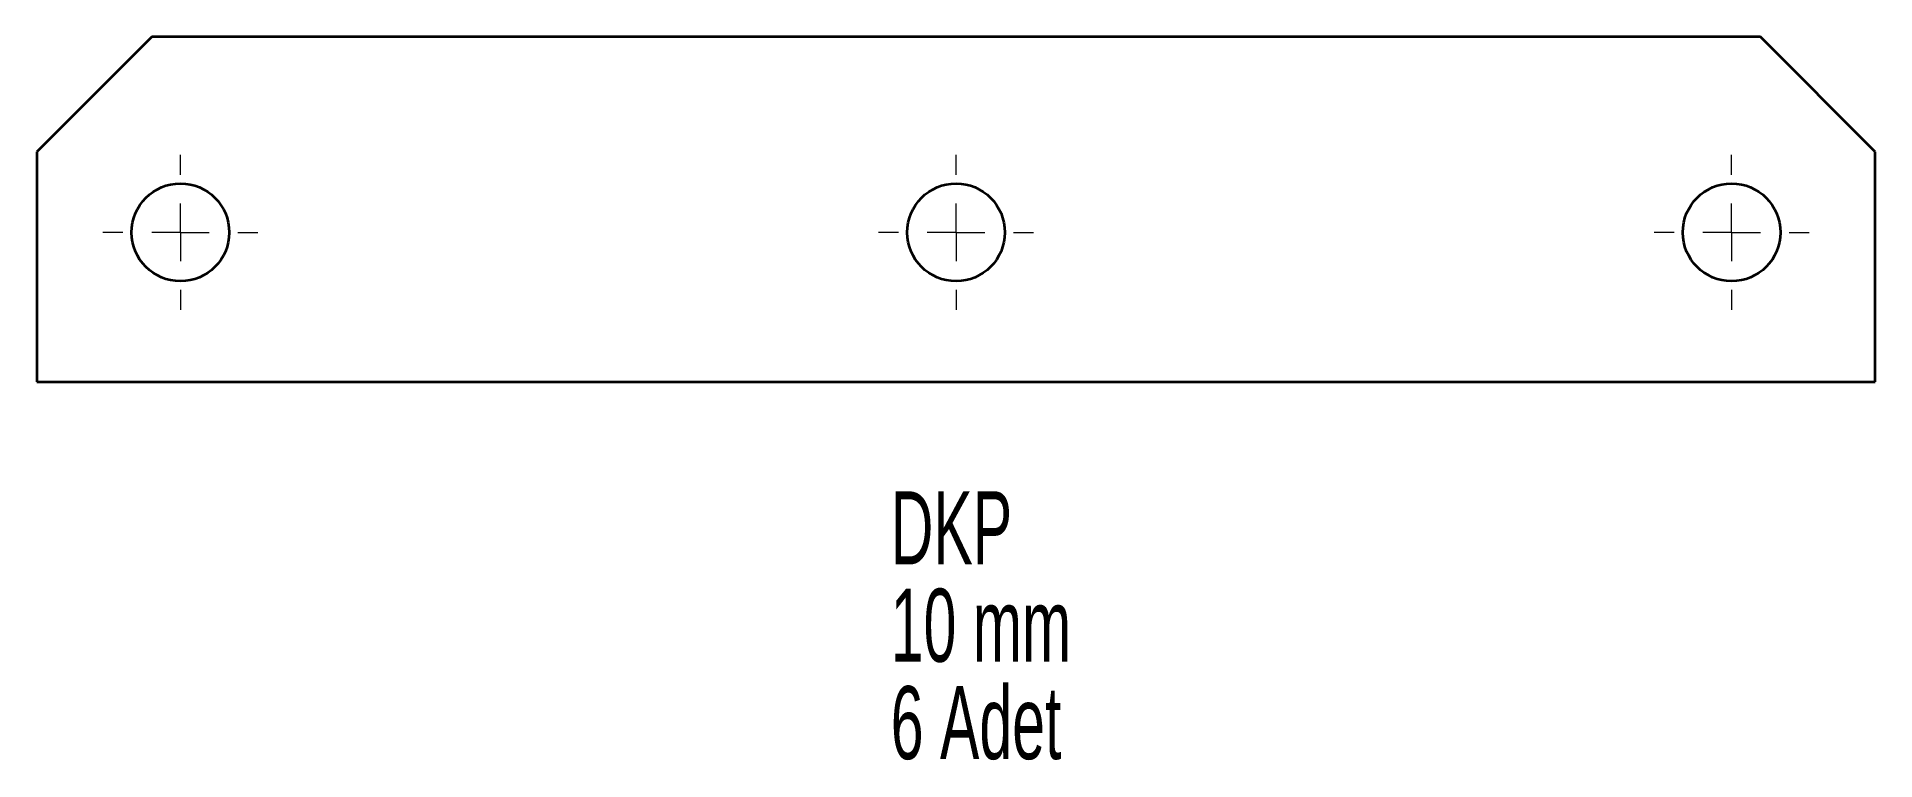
# Model space of a CAD drawing. Header units: millimetres. Extents: x 68 to 228, y 76 to 139.
import ezdxf

# ---------------------------------------------------------------- set-up
doc = ezdxf.new("R2010")
doc.units = ezdxf.units.MM
doc.styles.add('SLDTEXTSTYLE0', font='TXT', dxfattribs={"width": 0.605})

# ---------------------------------------------------------------- blocks, each defined once
blk = doc.blocks.new('SW_NOTE_0')
at = {"color": 0, "linetype": 'Continuous', "lineweight": 0, "char_height": 6.35, "attachment_point": 1, "style": 'SLDTEXTSTYLE0'}
for s, insert in [('DKP', (0, 8.19)), ('10 mm', (0, -0.28)), ('6 Adet', (0, -8.75))]:
    blk.add_mtext(s, dxfattribs=dict(at, insert=insert))
blk = doc.blocks.new('SW_CENTERMARKSYMBOL_0')
at = {"color": 0, "linetype": 'Continuous', "lineweight": 18}
for p, q in [((0, 5), (0, 6.75)), ((0, 0), (0, 2.5)), ((-5, 0), (-6.75, 0)), ((0, 0), (-2.5, 0)), ((0, 0), (0, -2.5)), ((0, 0), (2.5, 0)), ((5, 0), (6.75, 0)), ((0, -5), (0, -6.75))]:
    blk.add_line(p, q, dxfattribs=at)
blk = doc.blocks.new('SW_CENTERMARKSYMBOL_1')
at = {"color": 0, "linetype": 'Continuous', "lineweight": 18}
for p, q in [((0, 5), (0, 6.75)), ((0, 0), (0, 2.5)), ((-5, 0), (-6.75, 0)), ((0, 0), (-2.5, 0)), ((0, 0), (0, -2.5)), ((0, 0), (2.5, 0)), ((5, 0), (6.75, 0)), ((0, -5), (0, -6.75))]:
    blk.add_line(p, q, dxfattribs=at)
blk = doc.blocks.new('SW_CENTERMARKSYMBOL_2')
at = {"color": 0, "linetype": 'Continuous', "lineweight": 18}
for p, q in [((0, 5), (0, 6.75)), ((0, 0), (0, 2.5)), ((-5, 0), (-6.75, 0)), ((0, 0), (-2.5, 0)), ((0, 0), (0, -2.5)), ((0, 0), (2.5, 0)), ((5, 0), (6.75, 0)), ((0, -5), (0, -6.75))]:
    blk.add_line(p, q, dxfattribs=at)

msp = doc.modelspace()

# ---------------------------------------------------------------- linework, layer by layer
at = {"color": 7, "linetype": 'Continuous', "lineweight": 35}
for p, q in [((77.67, 139.12), (67.67, 129.12)), ((217.67, 139.12), (77.67, 139.12)), ((227.67, 129.12), (217.67, 139.12)), ((67.67, 129.12), (67.67, 109.12)), ((227.67, 109.12), (227.67, 129.12)), ((67.67, 109.12), (227.67, 109.12))]:
    msp.add_line(p, q, dxfattribs=at)
for centre in [(80.17, 122.12), (147.67, 122.12), (215.17, 122.12)]:
    msp.add_circle(centre, 4.25, dxfattribs=at)

# ---------------------------------------------------------------- block references
at = {"color": 7, "linetype": 'Continuous', "lineweight": 18}
for name, p in [('SW_CENTERMARKSYMBOL_0', (80.17, 122.12)), ('SW_CENTERMARKSYMBOL_2', (147.67, 122.12)), ('SW_CENTERMARKSYMBOL_1', (215.17, 122.12))]:
    msp.add_blockref(name, p, dxfattribs=at)
at = {"color": 7, "linetype": 'Continuous', "lineweight": 0}
msp.add_blockref('SW_NOTE_0', (141.99, 91.41), dxfattribs=at)

doc.saveas('drawing.dxf')
